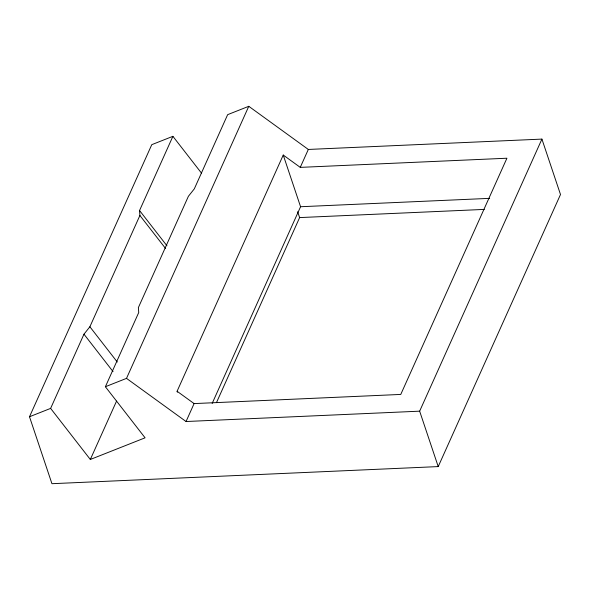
<?xml version="1.0" encoding="UTF-8"?>
<svg xmlns="http://www.w3.org/2000/svg" width="590" height="590" viewBox="0 0 590 590"><rect width="100%" height="100%" fill="white"/><g stroke="black" fill="none" stroke-linecap="round" stroke-linejoin="round"><path stroke-width="0.89" d="M172.9 136.32L139.55 210.519L139.896 215.468L89.879 326.764L83.972 334.191L50.622 408.391L90.322 459.477L145.081 437.817L105.381 386.73L138.731 312.53L138.377 307.582L188.402 196.278L194.309 188.859L227.652 114.659L248.774 106.303L308.319 149.447L541.922 139.1L560.5 194.516L438.223 466.587L51.942 483.697L29.5 416.747L151.778 144.668L172.9 136.32L201.411 173.018M105.381 386.73L126.503 378.374L248.774 106.303M90.322 459.477L116.547 401.119M177.081 391.259L283.244 155.045L300.258 167.376L506.921 158.223L400.765 394.43L194.103 403.59L177.081 391.259L177.398 392.202M126.503 378.374L186.042 421.518L194.103 403.59M300.258 167.376L308.319 149.447M212.164 403.435L300.568 206.729L283.244 155.045M216.449 402.66L299.624 217.585L297.67 211.751M438.223 466.587L419.652 411.171L541.922 139.1M29.5 416.747L50.622 408.391M300.568 206.729L489.641 198.358M299.624 217.585L484.279 209.406M186.042 421.518L419.652 411.171M139.55 210.519L166.948 245.779M139.896 215.468L165.62 248.567M89.879 326.764L117.277 362.024M83.972 334.191L113.044 371.604"/></g></svg>
